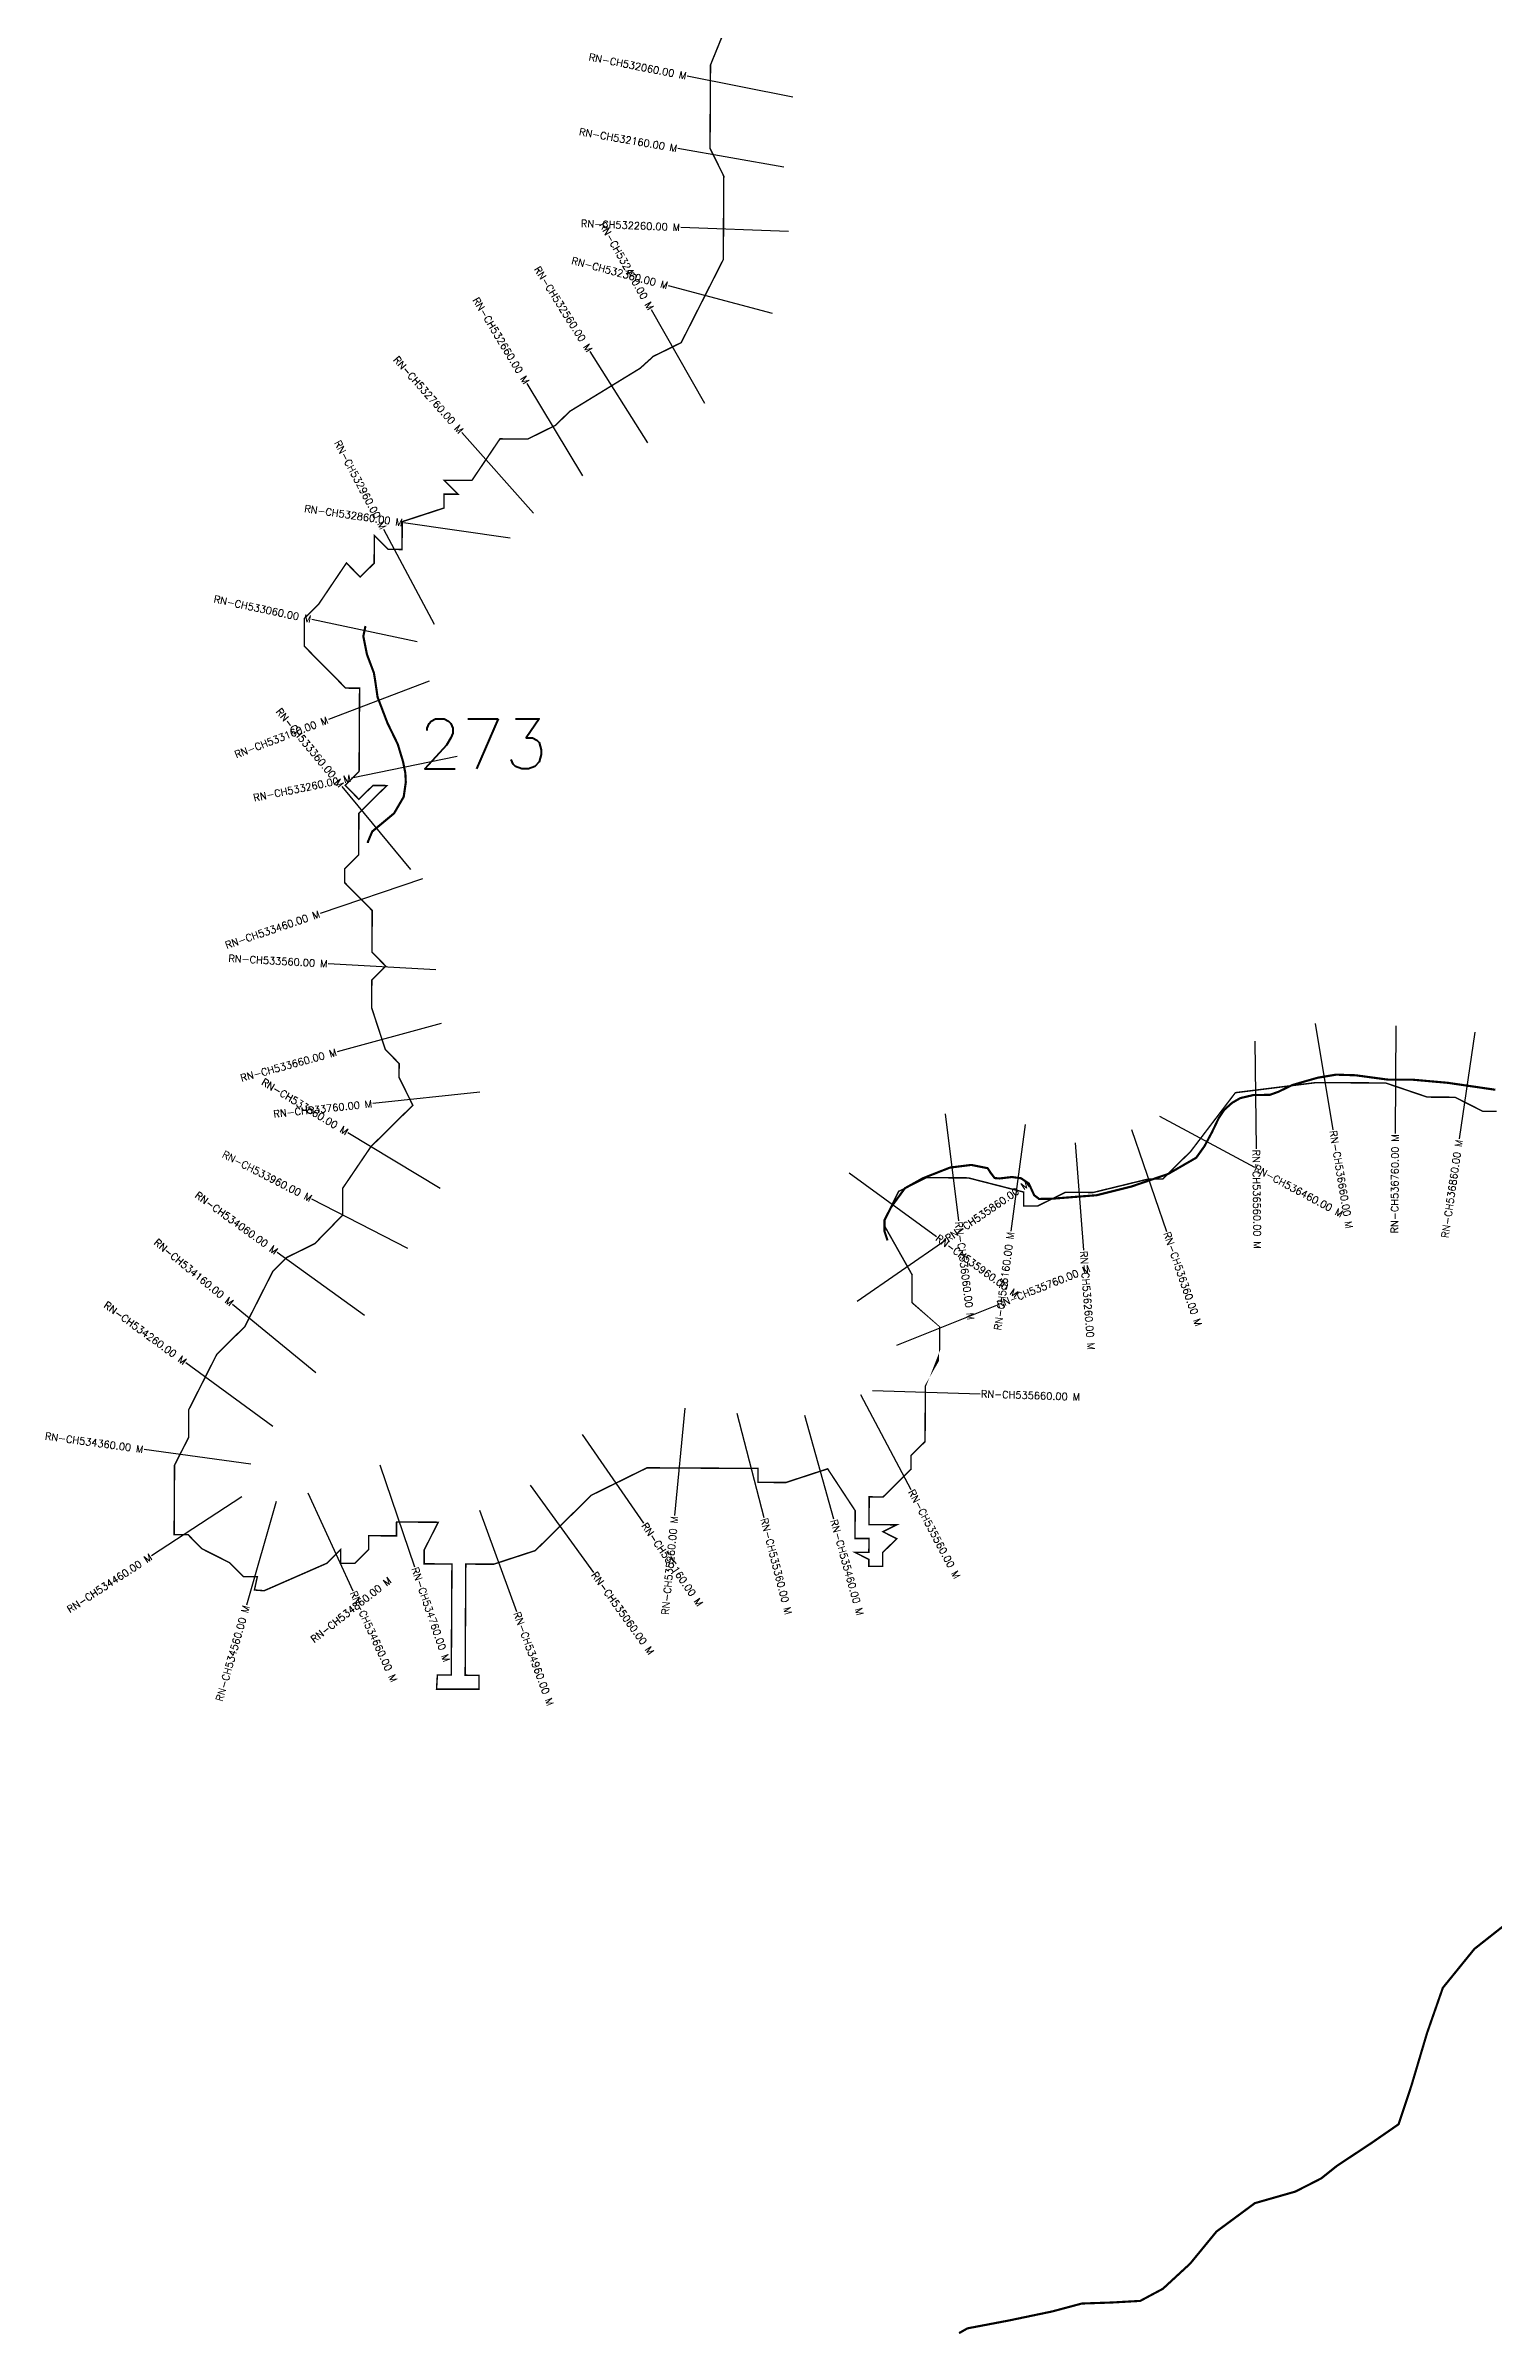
# Model space of a CAD drawing. Header units: metres. Extents: x 316348 to 324132, y 1867334 to 1873739.
# Drawn here: x 316348 to 318363, y 1867334 to 1870519 of the extents above; entities that cross this region are included whole.
import ezdxf
from ezdxf.enums import TextEntityAlignment as Align

# ---------------------------------------------------------------- set-up
doc = ezdxf.new("R2010")
doc.units = ezdxf.units.M
for name, color, linetype in [('CS', 134, 'Continuous'), ('CSMark', 6, 'Continuous'), ('NATURALLY PROTECTED', 3, 'Continuous')]:
    doc.layers.add(name, color=color, linetype=linetype)
doc.styles.get("Standard").update_dxf_attribs({"font": 'simplex.shx'})

msp = doc.modelspace()

# ---------------------------------------------------------------- linework, layer by layer
at = {"color": 6, "const_width": 2, "flags": 128}
msp.add_lwpolyline([(318366.4560564429, 1869035.627291142), (318347.1425753818, 1869035.736442457), (318308.5670939153, 1869055.326552373), (318269.8821333516, 1869055.545182785), (318211.9928430424, 1869075.186445575), (318115.3094408538, 1869075.732857716), (318002.9062187127, 1869061.684960099), (317940.7677038386, 1868980.032800712), (317901.8641128623, 1868941.566470561), (317882.5506318012, 1868941.675621876), (317805.0715593583, 1868922.79940164), (317766.4445972362, 1868923.017704271), (317727.650485357, 1868903.922853623), (317708.3370042959, 1868904.032004939), (317708.4461556114, 1868923.345485999), (317631.1853857994, 1868943.096227886), (317573.1869441747, 1868943.424009614), (317534.3928322955, 1868924.329158966), (317514.8607208217, 1868885.753349717), (317514.806145164, 1868876.096609187), (317553.1087483418, 1868808.222796619), (317552.8901179291, 1868769.537836055), (317591.2984496385, 1868730.634572861), (317591.2984496386, 1868691.897077443), (317571.5480355338, 1868653.43180149), (317571.1107747084, 1868576.061880363), (317551.6881423319, 1868556.857550617), (317551.5789910164, 1868537.544069556), (317512.67540004, 1868499.077739405), (317493.3619189789, 1868499.186890721), (317493.1432885663, 1868460.501930157), (317531.7702506883, 1868460.283627526), (317512.4021939695, 1868450.736038311), (317531.6610993728, 1868440.970146465), (317512.2381392146, 1868421.707818278), (317512.2381392146, 1868402.393720341), (317492.815506838, 1868402.503488532), (317492.8700824959, 1868412.160229063), (317473.5531786509, 1868421.92644869), (317492.9252768814, 1868421.92644869), (317493.0341372507, 1868441.188449096), (317473.6626577481, 1868441.297928193), (317473.8812881608, 1868479.982888757), (317435.5821077669, 1868538.199633013), (317377.4161886033, 1868519.15626302), (317338.7892264812, 1868519.374565651), (317338.7892264812, 1868538.746663881), (317184.2168617651, 1868539.620239023), (317106.628310225, 1868501.372539284), (317028.8791267138, 1868424.4395512), (316970.7715337735, 1868405.453851867), (316932.0865732098, 1868405.67248228), (316931.2123793413, 1868250.990638467), (316950.5258604018, 1868250.881487152), (316950.5260719181, 1868231.568007288), (316891.3966749475, 1868231.567359718), (316892.5274187771, 1868251.20926888), (316911.8995170075, 1868251.20926888), (316912.7730921492, 1868405.781633596), (316874.088131585, 1868406.000264008), (316874.1972829005, 1868425.31374507), (316893.7293943742, 1868463.889554318), (316835.7309527495, 1868464.217336046), (316835.621801434, 1868444.903854985), (316796.9368408703, 1868445.122485398), (316796.8273617731, 1868425.751005895), (316777.4047293966, 1868406.546676149), (316758.0912483355, 1868406.655827465), (316758.0912483355, 1868426.080032139), (316738.7197688328, 1868406.765306562), (316651.5324752038, 1868368.5718547), (316637.9412647667, 1868369.58116366), (316641.9852137705, 1868387.99790986), (316622.6137342678, 1868388.107388957), (316603.4094045222, 1868407.530021334), (316564.833595274, 1868427.062132808), (316545.6295933102, 1868446.542763626), (316526.2581138075, 1868446.652242723), (316526.8045259484, 1868543.335644912), (316546.394308082, 1868581.853127936), (316546.6129384947, 1868620.5380885), (316585.6771614422, 1868697.689706997), (316624.5804246368, 1868736.098038706), (316663.702646026, 1868813.249329421), (316683.1252784025, 1868832.453659166), (316721.9193902817, 1868851.548509815), (316760.8305947538, 1868891.361989153), (316760.8229812581, 1868928.699800529), (316800.0414994553, 1868986.524531462), (316858.3805773157, 1869044.150271638), (316839.2277282257, 1869082.944711299), (316839.3368795412, 1869102.25819236), (316820.1037144656, 1869121.709987848), (316801.0891798029, 1869179.8467439), (316801.3074824338, 1869218.473706022), (316820.7884410337, 1869237.735706428), (316801.5261128465, 1869257.158666586), (316801.8538945747, 1869315.157108211), (316763.4455628653, 1869354.060371405), (316763.5547141808, 1869373.373852466), (316782.977674339, 1869392.636180654), (316783.3054560672, 1869450.634622278), (316822.2090470436, 1869489.100952429), (316802.8375675409, 1869489.210431527), (316783.3570242978, 1869470.006515894), (316764.1815297526, 1869489.39998529), (316783.6332377954, 1869508.633063903), (316784.2888012513, 1869624.629947153), (316764.9753201907, 1869624.739098468), (316707.3046602941, 1869683.065321821), (316707.5232907068, 1869721.750282385), (316726.9459230833, 1869740.95461213), (316765.958993157, 1869798.792421784), (316785.2212347505, 1869779.369548942), (316804.5859552791, 1869798.574119153), (316804.80425791, 1869837.201081275), (316824.0665860972, 1869817.778121117), (316843.3800671583, 1869817.668969802), (316843.5986975709, 1869856.353930365), (316901.7062905112, 1869875.339629698), (316901.8154418266, 1869894.653110759), (316921.1869213294, 1869894.543631662), (316901.9249209239, 1869914.024590262), (316940.6098814876, 1869913.805959849), (316979.6226237795, 1869971.585771061), (317018.2495859016, 1869971.36746843), (317057.0436977808, 1869990.462319079), (317076.5246563807, 1870009.724319484), (317174.6854473306, 1870069.835038753), (317192.9584726739, 1870086.380678714), (317231.7525845531, 1870105.475529362), (317290.4069174159, 1870221.202629325), (317291.0624808723, 1870337.199512574), (317271.9096317823, 1870375.993952235), (317272.5651952387, 1870491.990835485), (317292.2097169209, 1870540.194058261)], dxfattribs=at)
at = {"layer": 'CS'}
for p, q in [((317387.1402338654, 1870447.32663468), (317239.9856830937, 1870476.404774015)), ((317374.742993212, 1870349.935799547), (317226.9477186074, 1870375.559163974)), ((317381.0568586953, 1870259.981125406), (317231.1745100497, 1870265.920954064)), ((317358.9920911587, 1870146.009651334), (317213.9997871596, 1870184.444424405)), ((317264.5394390025, 1870020.874515779), (317190.4404621968, 1870151.294382503)), ((317185.2243495103, 1869966.166426355), (317105.0562252494, 1870092.946045586)), ((317095.1104883341, 1869920.15389958), (317017.3937056016, 1870048.450827376)), ((317026.2115894715, 1869868.400419469), (316926.5836080379, 1869980.535451085)), ((316888.5046200659, 1869713.138623393), (316818.2228790746, 1869845.654572936)), ((316993.6264874915, 1869833.250820791), (316845.1837241746, 1869854.808789592)), ((316864.482633262, 1869689.085014972), (316717.7345373867, 1869720.14940547)), ((316881.1148305117, 1869634.420347651), (316740.9300547858, 1869581.051549138)), ((316919.856949259, 1869529.513418318), (316772.8878811233, 1869499.51186817)), ((316855.6338449502, 1869372.317460941), (316759.8474956507, 1869487.751317707)), ((316871.6371697584, 1869359.221722366), (316729.5632155992, 1869311.107363287)), ((316890.3498257056, 1869232.707077144), (316740.5791135122, 1869240.9976603)), ((316897.6675689621, 1869157.883775589), (316752.9587742713, 1869118.394983012)), ((318114.0480558276, 1869157.968585778), (318138.6922289889, 1869010.006885567)), ((318226.236996109, 1869154.847150375), (318225.2149208083, 1869004.850632542)), ((318336.0908017036, 1869145.711488655), (318314.4127361698, 1868997.286216296)), ((318029.8886386373, 1869133.429720453), (318031.760050441, 1868983.441394848)), ((316951.8197463216, 1869062.238977802), (316802.6456549828, 1869046.519866084)), ((317598.984481459, 1869032.157851751), (317617.5781986595, 1868883.314734071)), ((317710.2274291372, 1869017.523767785), (317690.4155961216, 1868868.83788657)), ((317897.1405698948, 1869028.885288373), (318029.3128945844, 1868957.959435639)), ((316896.4300321016, 1868928.146779729), (316768.1270336192, 1869005.853539926)), ((317779.8680566692, 1868991.867652822), (317791.5964067356, 1868842.32686974)), ((317858.4797562649, 1869010.414400751), (317907.0793683282, 1868868.505705784)), ((317465.7372268963, 1868949.959235614), (317586.960556569, 1868861.613865939)), ((316851.425872154, 1868844.834607621), (316717.9941007485, 1868913.361699925)), ((317476.5040420765, 1868771.670771336), (317599.938414339, 1868856.899614717)), ((316791.3574314931, 1868751.379706698), (316669.8027377961, 1868839.268593597)), ((316723.6120227226, 1868671.920238705), (316607.6930790503, 1868767.118970303)), ((317531.6826441112, 1868710.102895118), (317670.9405531144, 1868765.845471126)), ((316663.6157342838, 1868597.312712979), (316542.5056435143, 1868685.813254863)), ((317481.1694381491, 1868641.87891883), (317551.3150012437, 1868509.290834983)), ((317497.9198386695, 1868647.265480696), (317647.8469092539, 1868642.588568684)), ((317236.8762024883, 1868622.701800963), (317222.6118028386, 1868473.381584975)), ((317309.0634917812, 1868615.519769833), (317346.59697658, 1868470.291544206)), ((317403.5799418553, 1868612.910649932), (317443.7977573716, 1868468.402770164)), ((317093.9330863956, 1868585.783580618), (317179.4477245047, 1868462.547032999)), ((316632.9567202319, 1868544.751079269), (316484.3434916576, 1868565.100730193)), ((316812.4175990273, 1868543.672813615), (316860.8223770166, 1868401.697542995)), ((316712.0895552885, 1868504.711066982), (316774.7756771508, 1868368.43762817)), ((317021.8546428481, 1868515.693431293), (317109.5749348626, 1868394.017014642)), ((316620.5656276434, 1868499.234671285), (316494.9501547428, 1868417.254472652)), ((316668.3332840689, 1868492.862721283), (316627.0029525088, 1868348.669088646)), ((316951.0540498329, 1868480.551932441), (317002.5316021798, 1868339.661685779))]:
    msp.add_line(p, q, dxfattribs=at)
at = {"layer": 'NATURALLY PROTECTED', "const_width": 3, "flags": 128}
for points in [[(316792.4828986687, 1869711.109462666), (316789.4943733538, 1869696.991677328), (316794.605950811, 1869671.446143233), (316804.1902786234, 1869645.900020545), (316805.7868660569, 1869636.523730641), (316809.3018560806, 1869612.255443821), (316823.0390403763, 1869576.171736817), (316837.4131304892, 1869546.674387881), (316844.761083124, 1869522.406101061), (316847.9552186333, 1869506.758939052), (316848.5940457353, 1869493.666860186), (316845.7015518951, 1869473.43337985), (316832.2842614714, 1869450.442340305), (316818.8660104056, 1869439.266132352), (316801.9337299583, 1869425.215823733), (316795.8634315273, 1869410.846497592), (316795.7150302493, 1869409.288712092)], [(317518.8924323521, 1868855.992546962), (317514.7063038092, 1868868.702167606), (317514.7063038092, 1868884.377725153), (317523.8321320991, 1868902.333172437), (317542.9411478328, 1868928.553658552), (317568.0853223211, 1868942.597859517), (317605.7325544601, 1868957.417894581), (317635.3932366438, 1868961.123153939), (317658.2089675296, 1868956.562873281), (317662.4876421715, 1868950.007877049), (317667.9055951479, 1868942.882532494), (317675.0359461102, 1868942.312685356), (317691.862924691, 1868944.307902116), (317704.6966282939, 1868942.597859517), (317715.5348545696, 1868935.187340801), (317722.9506051961, 1868918.98062), (317729.7943963329, 1868913.81180832), (317747.4775739065, 1868914.096982481), (317809.7457478158, 1868918.98062), (317858.5154457334, 1868931.150297093), (317909.2806209784, 1868948.535897239), (317948.4523049825, 1868971.188448635), (317959.8601704256, 1868987.148679159), (317970.4129970369, 1869006.814169042), (317979.8253851521, 1869026.479658924), (317987.5253752816, 1869037.880109975), (317998.362441396, 1869047.570017244), (318009.7714670002, 1869054.125514661), (318028.0242837411, 1869058.400621157), (318050.8400146269, 1869058.685294133), (318062.8186793983, 1869062.96040063), (318082.2119346351, 1869072.365634921), (318117.3752615656, 1869082.489568241), (318143.0426687719, 1869086.764674738), (318170.1370742996, 1869085.909653438), (318214.6292577364, 1869079.924504344), (318250.3651505322, 1869079.681000078), (318298.2944747323, 1869075.436065817), (318364.7286507568, 1869065.733106679)], [(318377.2339762232, 1867903.001217945), (318335.5018163688, 1867870.076883706), (318291.5723111319, 1867815.93539139), (318269.608138594, 1867753.01364225), (318247.6439660561, 1867679.117449154), (318229.9735502563, 1867626.042979314), (318191.9016991048, 1867599.703712398), (318144.3118851652, 1867568.242837828), (318122.3477126273, 1867550.68332655), (318086.4732068583, 1867532.392085438), (318030.0974918715, 1867516.296033829), (317976.6511840079, 1867476.787133454), (317940.0434563371, 1867432.156625425), (317901.9716051856, 1867397.03760287), (317870.4894698599, 1867380.209821426), (317831.6855569677, 1867378.015133109), (317789.2213353731, 1867376.551673441), (317748.2200770981, 1867365.5767283), (317687.8893724544, 1867352.97493724), (317630.0495339864, 1867342.000493284), (317618.3780682041, 1867335.335575984)]]:
    msp.add_lwpolyline(points, dxfattribs=at)

# ---------------------------------------------------------------- texts
at = {"insert": (316866.1232284271, 1869582.175786618), "char_height": 70, "attachment_point": 1}
msp.add_mtext_dynamic_manual_height_columns('273', width=246.613269334659, gutter_width=1, heights=[0], dxfattribs=at)
at = {"layer": 'CSMark'}
for s, rotation, p in [('RN-CH532060.00 M', 348.8221994449891, (317239.0046527552, 1870476.598628277)), ('RN-CH532160.00 M', 350.1643597223745, (317225.9624167767, 1870375.729986404)), ('RN-CH532260.00 M', 357.7305592086574, (317230.175294392, 1870265.960552922)), ('RN-CH532460.00 M', 299.6033812931333, (317189.9464690181, 1870152.163848281)), ('RN-CH532360.00 M', 345.1534114402188, (317213.0331717996, 1870184.700656226)), ('RN-CH532560.00 M', 302.3069015775377, (317104.5217710876, 1870093.791243048)), ('RN-CH532660.00 M', 301.2056854779797, (317016.8755937167, 1870049.306140228)), ('RN-CH532760.00 M', 311.6199494091791, (316925.9194214949, 1869981.283017962)), ('RN-CH532960.00 M', 297.9398868248431, (316817.7543341347, 1869846.5380126)), ('RN-CH532860.00 M', 351.7368477928486, (316844.1941057525, 1869854.952509384)), ('RN-CH533060.00 M', 348.0477792250734, (316716.7562167476, 1869720.356501406)), ('RN-CH533360.00 M', 309.6856920125072, (316759.2089199887, 1869488.520876752)), ('RN-CH533160.00 M', 20.8419914250909, (316739.9954896143, 1869580.695757148)), ('RN-CH533260.00 M', 11.53756335641036, (316771.9080873357, 1869499.311857835)), ('RN-CH533460.00 M', 18.70903749212271, (316728.6160559048, 1869310.786600894)), ('RN-CH533560.00 M', 356.8316159569983, (316739.5806420975, 1869241.052930854)), ('RN-CH533660.00 M', 15.26350518865314, (316751.9940489734, 1869118.131724395)), ('RN-CH533860.00 M', 328.7987903530462, (316767.2716802959, 1869006.371584994)), ('RN-CH533760.00 M', 6.01530265348579, (316801.6511610405, 1869046.415072005)), ('RN-CH536760.00 M', 89.60959297180726, (318225.208106973, 1869003.850655756)), ('RN-CH536860.00 M', 81.69049025557916, (318314.2682157329, 1868996.296714481)), ('RN-CH533960.00 M', 332.8161452649666, (316717.1045556058, 1868913.818547207)), ('RN-CH534060.00 M', 324.1315715404441, (316668.9923731714, 1868839.854519509)), ('RN-CH534160.00 M', 320.605360801955, (316606.9202860925, 1868767.753628514)), ('RN-CH536160.00 M', 82.41026020956757, (317690.2835172348, 1868867.846647362)), ('RN-CH534260.00 M', 323.8427354402886, (316541.6982429091, 1868686.403258476)), ('RN-CH534360.00 M', 352.2029628335914, (316483.3527368004, 1868565.236394532)), ('RN-CH535260.00 M', 84.54315491190047, (317222.516706841, 1868472.386116869)), ('RN-CH534460.00 M', 33.12959926940938, (316494.1127182568, 1868416.707937994)), ('RN-CH534860.00 M', 38.15032705467635, (316826.7159431109, 1868384.491760619)), ('RN-CH534560.00 M', 74.00606839335587, (316626.7274169651, 1868347.707797762))]:
    msp.add_text(s, height=10, rotation=rotation, dxfattribs=at).set_placement(p, align=Align.MIDDLE_RIGHT)
for s, rotation, p in [('RN-CH536660.00 M', 279.4562522891579, (318138.8565234767, 1869009.020474233)), ('RN-CH536560.00 M', 270.7148451992472, (318031.7725265197, 1868982.441472678)), ('RN-CH536460.00 M', 331.7812582716676, (318030.1940434157, 1868957.48659662)), ('RN-CH535860.00 M', 34.62426454250268, (317600.761310154, 1868857.467807007)), ('RN-CH535960.00 M', 323.9161112993585, (317587.7687121002, 1868861.024896808)), ('RN-CH536060.00 M', 277.1205922083062, (317617.7021567741, 1868882.32244662)), ('RN-CH536360.00 M', 288.9048446729475, (317907.4033657419, 1868867.559647818)), ('RN-CH536260.00 M', 274.4844769926119, (317791.674595736, 1868841.329931186)), ('RN-CH535760.00 M', 21.81538717447291, (317671.8689391744, 1868766.2170883)), ('RN-CH535660.00 M', 358.2132616257881, (317648.8464230578, 1868642.557389271)), ('RN-CH535560.00 M', 297.8810237591591, (317551.7826383309, 1868508.406914424)), ('RN-CH535160.00 M', 304.7570310994404, (317180.0178220922, 1868461.725456015)), ('RN-CH535360.00 M', 284.490722293678, (317346.847199812, 1868469.323356035)), ('RN-CH535460.00 M', 285.552353328057, (317444.0658761417, 1868467.439384299)), ('RN-CH534760.00 M', 288.8261986784735, (316861.1450755365, 1868400.75104119)), ('RN-CH535060.00 M', 305.7889996913157, (317110.1597368093, 1868393.205838531)), ('RN-CH534660.00 M', 294.7025482167389, (316775.1935846299, 1868367.529138577)), ('RN-CH534960.00 M', 290.0709603521619, (317002.8747858621, 1868338.722417468))]:
    msp.add_text(s, height=10, rotation=rotation, dxfattribs=at).set_placement(p, align=Align.MIDDLE_LEFT)

doc.saveas('drawing.dxf')
